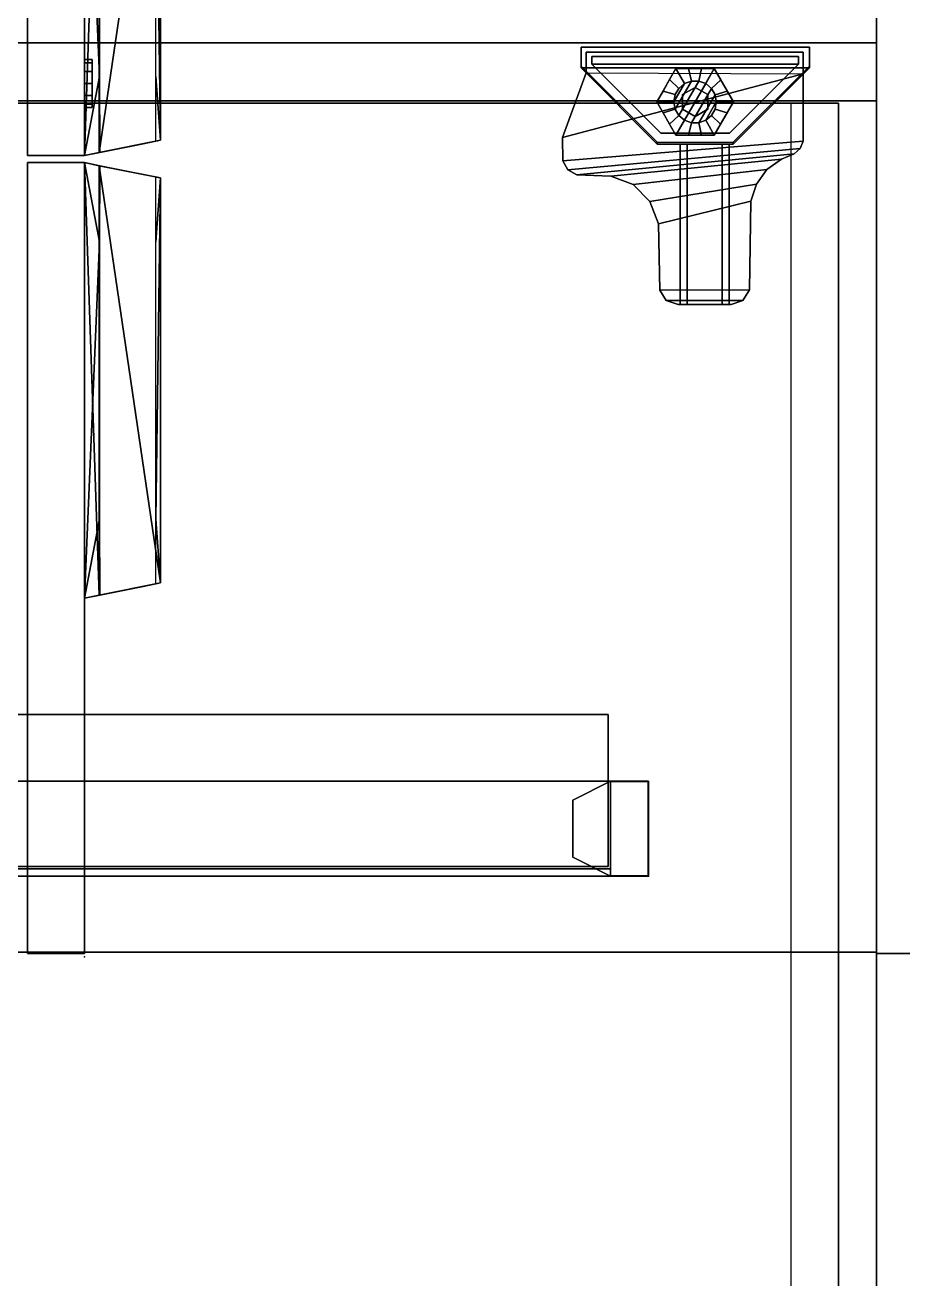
# Model space of a CAD drawing. Header units: inches. Extents: x 249 to 345, y -1454 to -1310.
# Drawn here: x 261.98 to 273.54, y -1398.45 to -1381.95 of the extents above; entities that cross this region are included whole.
import ezdxf

# ---------------------------------------------------------------- set-up
doc = ezdxf.new("R2010")
doc.units = ezdxf.units.IN
doc.header["$LTSCALE"] = 48
doc.header["$MEASUREMENT"] = 0
for name, color, linetype in [('A-FURN', 7, 'Continuous'), ('A-FURN-3-NODE', 7, 'Continuous'), ('A-FURN-3-STOR-DOOR-MDF', 253, 'Continuous'), ('A-FURN-3-STOR-HANDLE', 254, 'Continuous'), ('A-FURN-3-STOR-LCK', 4, 'Continuous'), ('A-FURN-ATTRIBUTE-T', 7, 'Continuous'), ('A-FURN-P-ACSY-T', 7, 'Continuous'), ('A-FURN-P-STOR-T', 6, 'Continuous'), ('A-FURN-P-WKSF-T', 1, 'Continuous'), ('AFIST-3-SHPT', 11, 'Continuous'), ('AFUST-3-CSLM', 13, 'Continuous'), ('AFUST-3-EDLM', 10, 'Continuous'), ('AFUST-3-FTPT', 11, 'Continuous'), ('AFUST-3-GDPT', 4, 'Continuous'), ('AFUST-3-TPLM', 15, 'Continuous'), ('AFUST-P', 6, 'Continuous'), ('AFUUS-P', 6, 'Continuous'), ('AFUWK-3-EDLM', 10, 'Continuous'), ('AFUWK-3-TPLM', 15, 'Continuous'), ('AFUWK-P', 1, 'Continuous'), ('AFUWS-3-CPPT', 11, 'Continuous'), ('AFUWS-3-LGPT', 9, 'Continuous'), ('AFUWS-P', 1, 'Continuous')]:
    doc.layers.add(name, color=color, linetype=linetype)
doc.styles.get("Standard").update_dxf_attribs({"font": 'archquik.shx'})

# ---------------------------------------------------------------- blocks, each defined once
blk = doc.blocks.new('3_ZDOC42ML')
at = {"layer": 'A-FURN-3-NODE'}
blk.add_point((0, -14), dxfattribs=at)
at = {"layer": 'AFUUS-P'}
blk.add_point((0, -14), dxfattribs=at)
at = {"layer": 'A-FURN-P-STOR-T', "flags": 1}
for tag, height in [('CAPTG', 2.5), ('CAPPN', 0.001), ('CAPMG', 0.001), ('CAPMC', 0.001), ('CAPQT', 0.001), ('CAPDH', 0.001), ('CAPGC', 0.001)]:
    blk.add_attdef(tag, (0, 0), '', height=height, dxfattribs=at)
at = {"layer": 'A-FURN-3-STOR-DOOR-MDF'}
mesh = blk.add_polyface(dxfattribs=at)
corners = [(10.453, -13.25, 48.75), (0.047, -13.25, 48.75), (0.047, -13.25, 63.75), (10.453, -13.25, 63.75), (10.453, -14, 63.75), (0.047, -14, 63.75), (0.047, -14, 48.75), (10.453, -14, 48.75)]
mesh.append_faces([[corners[k] for k in face] for face in [(0, 1, 2, 3), (4, 5, 6, 7), (3, 4, 7, 0), (5, 2, 1, 6), (6, 1, 0, 7), (2, 5, 4, 3)]])
mesh = blk.add_polyface(dxfattribs=at)
corners = [(20.953, -13.25, 48.75), (10.547, -13.25, 48.75), (10.547, -13.25, 63.75), (20.953, -13.25, 63.75), (20.953, -14, 63.75), (10.547, -14, 63.75), (10.547, -14, 48.75), (20.953, -14, 48.75)]
mesh.append_faces([[corners[k] for k in face] for face in [(0, 1, 2, 3), (4, 5, 6, 7), (3, 4, 7, 0), (5, 2, 1, 6), (6, 1, 0, 7), (2, 5, 4, 3)]])
at = {"layer": 'A-FURN-3-STOR-HANDLE'}
mesh = blk.add_polyface(dxfattribs=at)
corners = [(5.761, -14.199, 48.819), (4.721, -14, 48.816), (9.413, -14.199, 48.819), (4.762, -14.204, 48.819), (10.252, -15, 49.066), (4.922, -15, 49.066), (10.252, -15, 48.913), (4.922, -15, 48.913), (10.453, -14, 49.441), (10.413, -14.195, 49.437), (10.453, -14, 48.816), (10.302, -14.753, 48.951), (10.264, -14.94, 48.912), (10.359, -14.468, 48.931), (10.412, -14.204, 48.819), (4.91, -14.94, 48.912), (4.872, -14.753, 48.951), (4.721, -14, 49.441), (4.761, -14.195, 49.437), (4.815, -14.468, 48.931), (9.413, -14.94, 48.912), (5.761, -14.94, 48.912)]
mesh.append_faces([[corners[k] for k in face] for face in [(0, 1, 2, 2), (4, 11, 9, 9), (15, 5, 16, 16), (18, 16, 5, 5), (20, 6, 21, 21), (7, 21, 6, 6)]], dxfattribs={"vtx0": -1, "vtx1": -1, "vtx2": -1})
mesh.append_faces([[corners[k] for k in face] for face in [(4, 5, 6, 6), (8, 9, 10, 10), (6, 12, 4, 4), (7, 5, 15, 15), (17, 1, 18, 18), (12, 6, 20, 20), (15, 21, 7, 7), (17, 18, 8, 8), (18, 5, 9, 9)]], dxfattribs={"vtx1": -1, "vtx2": -1})
mesh.append_faces([[corners[k] for k in face] for face in [(12, 11, 4, 4), (11, 13, 9, 9), (13, 14, 9, 9), (14, 10, 9, 9), (1, 10, 2, 2), (1, 3, 18, 18), (3, 19, 18, 18), (19, 16, 18, 18)]], dxfattribs={"vtx1": -1, "vtx2": -1, "vtx3": -1})
mesh.append_faces([[corners[k] for k in face] for face in [(0, 3, 1, 1), (5, 7, 6, 6), (10, 14, 2, 2), (18, 9, 8, 8), (5, 4, 9, 9)]], dxfattribs={"vtx2": -1, "vtx3": -1})
mesh = blk.add_polyface(dxfattribs=at)
corners = [(10.547, -14, 49.441), (10.547, -14, 48.816), (10.587, -14.195, 49.437), (10.588, -14.204, 48.819), (10.641, -14.468, 48.931), (10.698, -14.753, 48.951), (16.079, -15, 49.066), (10.748, -15, 49.066), (16.079, -15, 48.913), (10.748, -15, 48.913), (10.736, -14.94, 48.912), (11.587, -14.199, 48.819), (16.238, -14.204, 48.819), (15.239, -14.199, 48.819), (16.278, -14, 48.816), (16.09, -14.94, 48.912), (16.128, -14.753, 48.951), (16.239, -14.195, 49.437), (16.185, -14.468, 48.931), (16.278, -14, 49.441), (11.587, -14.94, 48.912), (15.239, -14.94, 48.912)]
mesh.append_faces([[corners[k] for k in face] for face in [(2, 5, 7, 7), (10, 7, 5, 5), (11, 14, 13, 13), (6, 16, 17, 17)]], dxfattribs={"vtx0": -1, "vtx1": -1, "vtx2": -1})
mesh.append_faces([[corners[k] for k in face] for face in [(17, 12, 14, 14)]], dxfattribs={"vtx0": -1, "vtx2": -1, "vtx3": -1})
mesh.append_faces([[corners[k] for k in face] for face in [(0, 1, 2, 2), (6, 7, 8, 8), (9, 7, 10, 10), (3, 1, 11, 11), (12, 13, 14, 14), (8, 15, 6, 6), (19, 17, 14, 14), (10, 20, 9, 9), (15, 8, 21, 21), (19, 0, 17, 17), (17, 2, 6, 6)]], dxfattribs={"vtx1": -1, "vtx2": -1})
mesh.append_faces([[corners[k] for k in face] for face in [(1, 3, 2, 2), (3, 4, 2, 2), (4, 5, 2, 2), (1, 14, 11, 11), (15, 16, 6, 6), (16, 18, 17, 17), (18, 12, 17, 17), (20, 21, 9, 9), (8, 9, 21, 21)]], dxfattribs={"vtx1": -1, "vtx2": -1, "vtx3": -1})
mesh.append_faces([[corners[k] for k in face] for face in [(7, 9, 8, 8), (0, 2, 17, 17), (2, 7, 6, 6)]], dxfattribs={"vtx2": -1, "vtx3": -1})
at = {"layer": 'A-FURN-3-STOR-LCK'}
mesh = blk.add_polyface(dxfattribs=at)
corners = [(11.494, -14, 49.685), (11.652, -14, 49.727), (11.652, -14.1, 49.727), (11.494, -14.1, 49.685), (11.767, -14, 49.842), (11.809, -14, 50), (11.809, -14.1, 50), (11.767, -14.1, 49.842), (11.652, -14, 50.273), (11.494, -14, 50.315), (11.494, -14.1, 50.315), (11.652, -14.1, 50.273), (11.767, -14, 50.158), (11.767, -14.1, 50.158), (11.337, -14, 50.273), (11.221, -14, 50.158), (11.221, -14.1, 50.158), (11.337, -14.1, 50.273), (11.179, -14, 50), (11.221, -14, 49.842), (11.221, -14.1, 49.842), (11.179, -14.1, 50), (11.337, -14, 49.727), (11.337, -14.1, 49.727)]
mesh.append_faces([[corners[k] for k in face] for face in [(0, 1, 2, 3), (4, 5, 6, 7), (1, 4, 7, 2), (8, 9, 10, 11), (12, 8, 11, 13), (5, 12, 13, 6), (14, 15, 16, 17), (18, 19, 20, 21), (19, 22, 23, 20), (15, 18, 21, 16), (22, 0, 3, 23), (9, 14, 17, 10)]])
mesh.append_faces([[corners[k] for k in face] for face in [(7, 6, 16, 21), (2, 7, 21, 20), (6, 13, 17, 16)]], dxfattribs={"vtx1": -1, "vtx3": -1})
mesh.append_faces([[corners[k] for k in face] for face in [(20, 23, 3, 2), (13, 11, 10, 17)]], dxfattribs={"vtx3": -1})
blk = doc.blocks.new('3_T53072S')
at = {"layer": 'AFUWK-P'}
blk.add_point((72, 0), dxfattribs=at)
at = {"layer": 'A-FURN-P-WKSF-T', "flags": 1}
for tag, height in [('CAPTG', 2.5), ('CAPPN', 0.001), ('CAPMG', 0.001), ('CAPMC', 0.001), ('CAPQT', 0.001), ('CAPDH', 0.001), ('CAPGC', 0.001)]:
    blk.add_attdef(tag, (0, 0), '', height=height, dxfattribs=at)
at = {"layer": 'AFUWK-3-EDLM'}
mesh = blk.add_polyface(dxfattribs=at)
corners = [(0, 0, 28.25), (72, 0, 28.25), (72, 0, 29.5), (0, 0, 29.5), (72, -30, 28.25), (72, -30, 29.5), (0, -30, 28.25), (0, -30, 29.5)]
mesh.append_faces([[corners[k] for k in face] for face in [(0, 1, 2, 3), (1, 4, 5, 2), (4, 6, 7, 5), (6, 0, 3, 7)]])
at = {"layer": 'AFUWK-3-TPLM'}
mesh = blk.add_polyface(dxfattribs=at)
corners = [(72, -30, 28.25), (72, 0, 28.25), (0, 0, 28.25), (0, -30, 28.25)]
mesh.append_faces([[corners[k] for k in face] for face in [(0, 1, 2, 3)]])
mesh = blk.add_polyface(dxfattribs=at)
corners = [(72, -30, 29.5), (72, 0, 29.5), (0, 0, 29.5), (0, -30, 29.5)]
mesh.append_faces([[corners[k] for k in face] for face in [(0, 1, 2, 3)]])
blk = doc.blocks.new('3KL243624A')
at = {"layer": 'AFUST-P'}
blk.add_point((36, 0), dxfattribs=at)
at = {"layer": 'AFIST-3-SHPT'}
mesh = blk.add_polyface(dxfattribs=at)
corners = [(0.796, 0.502, 17.204), (0.796, 0.502, 16.704), (35.206, 0.502, 16.704), (35.206, 0.502, 17.204), (35.206, 1.123, 16.704), (0.796, 1.123, 16.704), (0.796, 22.621, 17.204), (35.206, 22.621, 17.204), (35.206, 22.621, 16.704), (0.796, 22.621, 16.704), (0.796, 21.999, 16.704), (35.206, 21.999, 16.704)]
mesh.append_faces([[corners[k] for k in face] for face in [(0, 1, 2, 3), (1, 5, 4, 2), (6, 0, 3, 7), (7, 8, 9, 6), (8, 11, 10, 9)]])
mesh = blk.add_polyface(dxfattribs=at)
corners = [(35.206, 1.813, 16.829), (35.206, 1.813, 16.992), (35.206, 0.567, 17.204), (35.206, 0.567, 16.829), (35.206, 22.555, 16.829), (35.206, 22.555, 17.204), (35.206, 21.309, 16.992), (35.206, 21.309, 16.829), (35.206, 20.967, 16.829), (35.206, 20.967, 16.992), (35.206, 3.045, 16.992), (35.206, 3.045, 16.829)]
mesh.append_faces([[corners[k] for k in face] for face in [(6, 5, 9, 9), (2, 10, 9, 5), (10, 2, 1, 1)]], dxfattribs={"vtx0": -1, "vtx1": -1, "vtx2": -1})
mesh.append_faces([[corners[k] for k in face] for face in [(0, 1, 2, 3), (4, 5, 6, 7), (8, 9, 10, 11)]], dxfattribs={"vtx1": -1})
at = {"layer": 'AFUST-3-CSLM'}
mesh = blk.add_polyface(dxfattribs=at)
corners = [(0.765, 0, 4.704), (0.765, 23.175, 4.704), (35.235, 23.175, 4.704), (35.235, 0, 4.704), (36, 0, 22.127), (36, 24, 22.127), (36, 24, 3.939), (36, 0, 3.939), (35.235, 24, 22.127), (35.235, 0, 22.127), (35.235, 0, 3.939), (35.235, 24, 3.939), (35.235, 23.175, 3.939), (0.765, 23.175, 3.939), (0.765, 23.175, 22.127), (35.235, 23.175, 22.127), (35.235, 23.94, 22.127), (0.765, 23.94, 22.127), (0.765, 23.94, 3.939), (35.235, 23.94, 3.939), (0, 0, 3.939), (0, 24, 3.939), (0, 24, 22.127), (0, 0, 22.127), (0.765, 0, 22.127), (0.765, 24, 22.127), (0.765, 24, 3.939), (0.765, 0, 3.939)]
mesh.append_faces([[corners[k] for k in face] for face in [(0, 1, 2, 3), (4, 5, 6, 7), (8, 9, 4, 5), (10, 11, 8, 9), (6, 7, 10, 11), (4, 9, 10, 7), (6, 11, 8, 5), (15, 14, 13, 12), (14, 15, 16, 17), (19, 18, 17, 16), (18, 19, 12, 13), (12, 19, 16, 15), (14, 17, 18, 13), (12, 10, 3, 2), (20, 21, 22, 23), (22, 23, 24, 25), (24, 25, 26, 27), (26, 27, 20, 21), (20, 27, 24, 23), (10, 12, 13, 27), (1, 0, 27, 13), (3, 10, 27, 0), (21, 26, 25, 22)]])
at = {"layer": 'AFUST-3-EDLM'}
mesh = blk.add_polyface(dxfattribs=at)
corners = [(0, 24, 22.892), (0, 24, 22.127), (0, 0, 22.127), (0, 0, 22.892), (36, 0, 22.892), (36, 0, 22.127), (36, 24, 22.127), (36, 24, 22.892)]
mesh.append_faces([[corners[k] for k in face] for face in [(0, 1, 2, 3), (5, 4, 3, 2), (4, 5, 6, 7), (1, 0, 7, 6)]])
at = {"layer": 'AFUST-3-TPLM'}
mesh = blk.add_polyface(dxfattribs=at)
corners = [(0, 24, 22.892), (0, 0, 22.892), (36, 0, 22.892), (36, 24, 22.892)]
mesh.append_faces([[corners[k] for k in face] for face in [(0, 1, 2, 3)]])
mesh = blk.add_polyface(dxfattribs=at)
corners = [(0, 24, 22.127), (0, 0, 22.127), (36, 0, 22.127), (36, 24, 22.127)]
mesh.append_faces([[corners[k] for k in face] for face in [(0, 1, 2, 3)]])
blk = doc.blocks.new('336X24_ZF')
at = {"layer": 'AFUST-3-FTPT'}
mesh = blk.add_polyface(dxfattribs=at)
corners = [(35.59, 0.964, 4.001), (35.59, 0.964, 3.939), (35.877, 0.964, 3.939), (35.877, 0.964, 4.001), (35.877, 3.822, 3.939), (35.877, 3.822, 4.001), (35.605, 3.822, 4.001), (35.605, 3.822, 3.939), (35.605, 3.822, 3.841), (34.754, 4.132, 4.001), (34.754, 4.132, 3.841), (34.445, 4.129, 3.841), (34.445, 4.129, 4.001), (34.263, 3.946, 3.841), (34.263, 3.946, 4.001), (34.245, 3.497, 4.001), (34.245, 3.497, 3.841), (34.469, 1.252, 4.001), (34.469, 1.252, 3.841), (34.537, 1.086, 3.841), (34.537, 1.086, 4.001), (34.609, 1.006, 3.841), (34.609, 1.006, 4.001), (34.707, 0.964, 3.841), (34.707, 0.964, 4.001), (33.618, 2.872, 4.001), (33.618, 2.872, 3.841), (32.745, 2.854, 3.841), (32.745, 2.854, 4.001), (32.747, 1.67, 4.001), (32.747, 1.67, 3.841), (33.916, 1.653, 3.841), (33.916, 1.653, 4.001), (32.555, 2.612, 4.001), (32.555, 2.612, 3.841), (32.555, 1.912, 3.841), (32.555, 1.912, 4.001), (32.609, 1.758, 3.841), (32.609, 1.758, 4.001), (32.608, 2.767, 3.841), (32.608, 2.767, 4.001), (34.14, 1.581, 3.841), (34.14, 1.581, 4.001), (34.33, 1.443, 3.841), (34.33, 1.443, 4.001), (33.912, 2.982, 3.841), (33.912, 2.982, 4.001), (34.134, 3.204, 3.841), (34.134, 3.204, 4.001), (34.328, 4.064, 3.841), (34.328, 4.064, 4.001), (35.59, 0.964, 3.841)]
mesh.append_faces([[corners[k] for k in face] for face in [(4, 5, 3, 2), (5, 4, 7, 6), (10, 9, 6, 8), (9, 10, 11, 12), (16, 15, 14, 13), (17, 18, 19, 20), (25, 26, 27, 28), (29, 30, 31, 32), (33, 34, 35, 36)]])
mesh.append_faces([[corners[k] for k in face] for face in [(0, 1, 2, 3), (21, 22, 20, 19), (37, 38, 36, 35), (39, 40, 28, 27), (41, 42, 32, 31), (47, 48, 15, 16), (49, 50, 12, 11), (39, 37, 35, 34)]], dxfattribs={"vtx0": -1})
mesh.append_faces([[corners[k] for k in face] for face in [(43, 44, 42, 41), (45, 46, 48, 47), (27, 30, 37, 39), (31, 26, 45, 41), (41, 45, 47, 43), (43, 47, 16, 18), (26, 31, 30, 27), (21, 49, 11, 23), (19, 13, 49, 21), (23, 11, 10, 51)]], dxfattribs={"vtx0": -1, "vtx2": -1})
mesh.append_faces([[corners[k] for k in face] for face in [(8, 51, 10, 10)]], dxfattribs={"vtx1": -1, "vtx2": -1})
mesh.append_faces([[corners[k] for k in face] for face in [(0, 24, 1, 1)]], dxfattribs={"vtx1": -1, "vtx2": -1, "vtx3": -1})
mesh.append_faces([[corners[k] for k in face] for face in [(19, 18, 16, 13)]], dxfattribs={"vtx1": -1, "vtx3": -1})
mesh.append_faces([[corners[k] for k in face] for face in [(23, 24, 22, 21), (30, 29, 38, 37), (34, 33, 40, 39), (18, 17, 44, 43), (26, 25, 46, 45), (13, 14, 50, 49)]], dxfattribs={"vtx2": -1})
mesh.append_faces([[corners[k] for k in face] for face in [(24, 23, 51, 1)]], dxfattribs={"vtx3": -1})
mesh = blk.add_polyface(dxfattribs=at)
corners = [(35.669, 0.884, 3.939), (35.694, 0.884, 0.541), (35.94, 0.884, 0.541), (35.94, 0.884, 3.939), (34.691, 1.888, 0.541), (34.666, 1.888, 3.939), (34.666, 2.887, 3.939), (34.691, 2.887, 0.541), (35.694, 3.887, 0.541), (35.669, 3.887, 3.939), (35.94, 3.887, 3.939), (35.94, 3.887, 0.541)]
mesh.append_faces([[corners[k] for k in face] for face in [(0, 1, 2, 3), (1, 0, 5, 4), (6, 7, 4, 5), (7, 6, 9, 8), (10, 11, 8, 9), (11, 10, 3, 2)]])
mesh.append_faces([[corners[k] for k in face] for face in [(10, 9, 0, 3)]], dxfattribs={"vtx1": -1})
mesh.append_faces([[corners[k] for k in face] for face in [(9, 6, 5, 0)]], dxfattribs={"vtx3": -1})
mesh = blk.add_polyface(dxfattribs=at)
corners = [(35.717, 1.028, 2.452), (35.717, 1.028, 0.217), (35.818, 1.028, 0.217), (35.818, 1.028, 2.452), (34.811, 1.934, 0.217), (34.811, 1.934, 2.452), (34.811, 2.841, 2.452), (34.811, 2.841, 0.217), (35.717, 3.747, 0.217), (35.717, 3.747, 2.452), (35.818, 3.747, 2.452), (35.818, 3.747, 0.217)]
mesh.append_faces([[corners[k] for k in face] for face in [(0, 1, 2, 3), (1, 0, 5, 4), (6, 7, 4, 5), (7, 6, 9, 8), (10, 11, 8, 9), (11, 10, 3, 2)]])
mesh.append_faces([[corners[k] for k in face] for face in [(1, 8, 11, 2), (8, 1, 4, 7)]], dxfattribs={"vtx0": -1})
mesh = blk.add_polyface(dxfattribs=at)
corners = [(32.555, 2.491, 3.841), (32.555, 2.584, 3.841), (32.555, 2.584, 3.716), (32.555, 2.491, 3.716), (34.67, 2.491, 3.344), (34.67, 2.584, 3.344), (34.666, 2.491, 3.841), (34.666, 2.584, 3.841)]
mesh.append_faces([[corners[k] for k in face] for face in [(0, 1, 2, 3), (5, 4, 3, 2), (0, 3, 4, 6), (7, 5, 2, 1)]])
mesh = blk.add_polyface(dxfattribs=at)
corners = [(32.555, 1.941, 3.841), (32.555, 2.034, 3.841), (32.555, 2.034, 3.716), (32.555, 1.941, 3.716), (34.67, 1.941, 3.344), (34.67, 2.034, 3.344), (34.666, 1.941, 3.841), (34.666, 2.034, 3.841)]
mesh.append_faces([[corners[k] for k in face] for face in [(0, 1, 2, 3), (5, 4, 3, 2), (0, 3, 4, 6), (7, 5, 2, 1)]])
at = {"layer": 'AFUST-3-GDPT'}
mesh = blk.add_polyface(dxfattribs=at)
corners = [(35.514, 2.051, 0.054), (35.4, 2.174), (35.462, 2.248), (35.659, 2.135, 0.097), (35.365, 1.965, 0.055), (35.316, 2.126), (35.221, 1.882, 0.1), (35.221, 2.109), (35.077, 1.965, 0.052), (35.126, 2.126), (34.927, 2.052, 0.051), (35.042, 2.174), (34.784, 2.135, 0.096), (34.98, 2.248), (34.784, 2.302, 0.053), (34.947, 2.339), (34.784, 2.474, 0.053), (34.947, 2.436), (34.784, 2.64, 0.097), (34.98, 2.527), (35.659, 2.135, 0.217), (35.221, 1.882, 0.217), (34.784, 2.135, 0.217), (34.784, 2.64, 0.217), (35.495, 2.339), (35.659, 2.302, 0.054), (35.496, 2.436), (35.659, 2.474, 0.055), (35.463, 2.527), (35.659, 2.64, 0.1), (35.4, 2.601), (35.515, 2.723, 0.052), (35.317, 2.65), (35.365, 2.81, 0.051), (35.221, 2.666), (35.221, 2.893, 0.096), (35.126, 2.65), (35.076, 2.809, 0.053), (35.042, 2.601), (34.928, 2.723, 0.053), (35.659, 2.64, 0.217), (35.221, 2.893, 0.217)]
mesh.append_faces([[corners[k] for k in face] for face in [(0, 1, 2, 3), (8, 9, 7, 6), (14, 15, 13, 12), (27, 26, 28, 29), (33, 32, 34, 35), (39, 38, 19, 18), (28, 34, 32, 30)]], dxfattribs={"vtx0": -1})
mesh.append_faces([[corners[k] for k in face] for face in [(4, 5, 1, 0), (10, 11, 9, 8), (16, 17, 15, 14), (20, 0, 3, 3), (21, 4, 0, 20), (4, 21, 6, 6), (22, 10, 8, 21), (10, 22, 12, 12), (23, 16, 14, 22), (16, 23, 18, 18), (19, 2, 1, 17), (5, 15, 17, 1), (15, 5, 7, 13), (25, 24, 26, 27), (31, 30, 32, 33), (37, 36, 38, 39), (20, 25, 27, 40), (40, 31, 33, 41), (41, 33, 35, 35), (41, 37, 39, 23), (23, 39, 18, 18), (38, 24, 2, 19), (24, 38, 36, 26), (34, 28, 26, 36)]], dxfattribs={"vtx0": -1, "vtx2": -1})
mesh.append_faces([[corners[k] for k in face] for face in [(6, 21, 8, 8), (12, 22, 14, 14)]], dxfattribs={"vtx1": -1, "vtx2": -1})
mesh.append_faces([[corners[k] for k in face] for face in [(6, 7, 5, 4), (12, 13, 11, 10), (18, 19, 17, 16), (9, 11, 13, 7), (3, 2, 24, 25), (29, 28, 30, 31), (35, 34, 36, 37)]], dxfattribs={"vtx2": -1})
mesh.append_faces([[corners[k] for k in face] for face in [(20, 3, 25, 25), (27, 29, 40, 40), (40, 29, 31, 31), (41, 35, 37, 37)]], dxfattribs={"vtx2": -1, "vtx3": -1})
mesh.append_faces([[corners[k] for k in face] for face in [(23, 22, 21, 20), (20, 40, 41, 23)]], dxfattribs={"vtx3": -1})
mesh = blk.add_polyface(dxfattribs=at)
corners = [(35.125, 2.553, 0.217), (35.125, 2.553, 1.217), (35.03, 2.387, 1.217), (35.03, 2.387, 0.217), (35.317, 2.553, 0.217), (35.317, 2.553, 1.217), (35.412, 2.387, 0.217), (35.412, 2.387, 1.217), (35.317, 2.222, 0.217), (35.317, 2.222, 1.217), (35.125, 2.222, 0.217), (35.125, 2.222, 1.217)]
mesh.append_faces([[corners[k] for k in face] for face in [(0, 1, 2, 3), (4, 5, 1, 0), (6, 7, 5, 4), (8, 9, 7, 6), (10, 11, 9, 8), (3, 2, 11, 10)]])
blk = doc.blocks.new('KL243624A_THREEDVIEW_INVFOOT_____INVFOOT_____.ZF')
at = {"layer": 'A-FURN'}
blk.add_blockref('336X24_ZF', (0, 0), dxfattribs=at)
blk = doc.blocks.new('3_KL243624A_____XI_____XO_____INVFOOT_____-ZF')
at = {"layer": 'A-FURN'}
for name in ['3KL243624A', 'KL243624A_THREEDVIEW_INVFOOT_____INVFOOT_____.ZF']:
    blk.add_blockref(name, (0, 0), dxfattribs=at)
at = {"layer": 'A-FURN-ATTRIBUTE-T'}
blk.add_attdef('CAPTG', (0, 1), '', height=2.5, dxfattribs=at)
at = {"layer": 'A-FURN-ATTRIBUTE-T', "flags": 1}
for tag in ['CAPPN', 'CAPMG', 'CAPMC', 'CAPQT', 'CAPDH']:
    blk.add_attdef(tag, (0, 0), '', height=0.001, dxfattribs=at)
blk = doc.blocks.new('3_T52484S')
at = {"layer": 'AFUWK-P'}
for p in [(0, -24), (7.5, -24), (8.75, -24)]:
    blk.add_point(p, dxfattribs=at)
at = {"layer": 'A-FURN-P-WKSF-T', "flags": 1}
for tag, height in [('CAPTG', 2.5), ('CAPPN', 0.001), ('CAPMG', 0.001), ('CAPMC', 0.001), ('CAPQT', 0.001), ('CAPDH', 0.001), ('CAPGC', 0.001)]:
    blk.add_attdef(tag, (0, 0), '', height=height, dxfattribs=at)
at = {"layer": 'AFUWK-3-EDLM'}
mesh = blk.add_polyface(dxfattribs=at)
corners = [(0, 0, 28.25), (84, 0, 28.25), (84, 0, 29.5), (0, 0, 29.5), (84, -24, 28.25), (84, -24, 29.5), (0, -24, 28.25), (0, -24, 29.5)]
mesh.append_faces([[corners[k] for k in face] for face in [(0, 1, 2, 3), (1, 4, 5, 2), (4, 6, 7, 5), (6, 0, 3, 7)]])
at = {"layer": 'AFUWK-3-TPLM'}
mesh = blk.add_polyface(dxfattribs=at)
corners = [(84, -24, 28.25), (84, 0, 28.25), (0, 0, 28.25), (0, -24, 28.25)]
mesh.append_faces([[corners[k] for k in face] for face in [(0, 1, 2, 3)]])
mesh = blk.add_polyface(dxfattribs=at)
corners = [(84, -24, 29.5), (84, 0, 29.5), (0, 0, 29.5), (0, -24, 29.5)]
mesh.append_faces([[corners[k] for k in face] for face in [(0, 1, 2, 3)]])
blk = doc.blocks.new('3_K6SS0518')
at = {"layer": 'AFUWS-P'}
for p in [(0, 0), (0, -18)]:
    blk.add_point(p, dxfattribs=at)
at = {"layer": 'A-FURN-P-ACSY-T', "flags": 1}
for tag, height in [('CAPTG', 2.5), ('CAPPN', 0.001), ('CAPMG', 0.001), ('CAPMC', 0.001), ('CAPQT', 0.001), ('CAPDH', 0.001), ('CAPGC', 0.001)]:
    blk.add_attdef(tag, (0, 0), '', height=height, dxfattribs=at)
at = {"layer": 'AFUWS-3-CPPT'}
mesh = blk.add_polyface(dxfattribs=at)
corners = [(0.004, -0.004, 28.25), (0, 0, 27.75), (0, -0.5, 27.75), (0.004, -0.5, 28.25), (1.25, 0, 27.75), (1.246, -0.004, 28.25), (1.246, -0.5, 28.25), (1.25, -0.5, 27.75)]
mesh.append_faces([[corners[k] for k in face] for face in [(0, 1, 2, 3), (1, 0, 5, 4), (6, 7, 4, 5), (7, 6, 3, 2), (1, 4, 7, 2), (6, 5, 0, 3)]])
mesh = blk.add_polyface(dxfattribs=at)
corners = [(0.004, -0.5, 23.055), (0, -0.5, 23.555), (0, 0, 23.555), (0.004, -0.004, 23.055), (1.246, -0.004, 23.055), (1.25, 0, 23.555), (1.25, -0.5, 23.555), (1.246, -0.5, 23.055)]
mesh.append_faces([[corners[k] for k in face] for face in [(0, 1, 2, 3), (5, 4, 3, 2), (4, 5, 6, 7), (1, 0, 7, 6), (1, 6, 5, 2), (0, 3, 4, 7)]])
mesh = blk.add_polyface(dxfattribs=at)
corners = [(0.004, -17.5, 28.25), (0, -17.5, 27.75), (0, -18, 27.75), (0.004, -17.996, 28.25), (1.246, -17.996, 28.25), (1.25, -18, 27.75), (1.25, -17.5, 27.75), (1.246, -17.5, 28.25)]
mesh.append_faces([[corners[k] for k in face] for face in [(0, 1, 2, 3), (5, 4, 3, 2), (4, 5, 6, 7), (1, 0, 7, 6), (1, 6, 5, 2), (0, 3, 4, 7)]])
mesh = blk.add_polyface(dxfattribs=at)
corners = [(0.004, -17.996, 23.055), (0, -18, 23.555), (0, -17.5, 23.555), (0.004, -17.5, 23.055), (1.25, -18, 23.555), (1.246, -17.996, 23.055), (1.246, -17.5, 23.055), (1.25, -17.5, 23.555)]
mesh.append_faces([[corners[k] for k in face] for face in [(0, 1, 2, 3), (1, 0, 5, 4), (6, 7, 4, 5), (7, 6, 3, 2), (1, 4, 7, 2), (6, 5, 0, 3)]])
at = {"layer": 'AFUWS-3-LGPT'}
mesh = blk.add_polyface(dxfattribs=at)
corners = [(0, -18, 27.75), (0, -18, 23.555), (1.25, -18, 23.555), (1.25, -18, 27.75), (1.25, -17.5, 27.75), (1.25, -17.5, 23.555), (1.001, -17.001, 23.555), (1.001, -17.001, 27.75), (0.25, -17.001, 27.75), (0.25, -17.001, 23.555), (0, -17.5, 23.555), (0, -17.5, 27.75), (1.25, 0, 27.75), (1.25, 0, 23.555), (0, 0, 23.555), (0, 0, 27.75), (1.25, -0.5, 23.555), (1.25, -0.5, 27.75), (1.001, -0.999, 27.75), (1.001, -0.999, 23.555), (0.25, -0.999, 23.555), (0.25, -0.999, 27.75), (0, -0.5, 27.75), (0, -0.5, 23.555), (0, -17.5, 23.055), (0, -0.5, 23.055), (1.25, -0.5, 23.055), (1.25, -17.5, 23.055), (0, -0.5, 28.25), (0, -17.5, 28.25), (1.25, -17.5, 28.15), (1.25, -0.5, 28.15), (0.099, -0.5, 28.15), (0.099, -17.5, 28.15), (0.099, -17.5, 28.25), (0.099, -0.5, 28.25), (0, -0.5, 28.15), (0, -17.5, 28.15)]
mesh.append_faces([[corners[k] for k in face] for face in [(0, 1, 2, 3), (5, 4, 3, 2), (4, 5, 6, 7), (9, 8, 7, 6), (8, 9, 10, 11), (1, 0, 11, 10), (12, 13, 14, 15), (16, 17, 12, 13), (18, 19, 16, 17), (20, 21, 18, 19), (22, 23, 20, 21), (14, 15, 22, 23), (24, 10, 23, 25), (5, 16, 23, 10), (26, 27, 5, 16), (24, 25, 26, 27), (28, 22, 11, 29), (11, 22, 17, 4), (17, 4, 30, 31), (30, 31, 32, 33), (32, 33, 34, 35), (34, 35, 28, 29), (16, 26, 25, 23), (10, 24, 27, 5)]])
mesh.append_faces([[corners[k] for k in face] for face in [(36, 31, 17, 22), (32, 36, 28, 35), (37, 30, 4, 11), (33, 37, 29, 34)]], dxfattribs={"vtx0": -1})
mesh = blk.add_polyface(dxfattribs=at)
corners = [(2.131, -0.531, 28.25), (2.131, -0.531, 28.15), (0.13, -0.531, 28.15), (0.13, -0.531, 28.25), (2.131, -17.469, 28.15), (2.131, -17.469, 28.25), (0.13, -17.469, 28.25), (0.13, -17.469, 28.15)]
mesh.append_faces([[corners[k] for k in face] for face in [(0, 1, 2, 3), (1, 0, 5, 4), (6, 7, 4, 5), (7, 6, 3, 2)]])
mesh.append_faces([[corners[k] for k in face] for face in [(6, 5, 0, 3), (2, 1, 4, 7)]], dxfattribs={"vtx1": -1})

msp = doc.modelspace()

# ---------------------------------------------------------------- block references
at = {"layer": 'A-FURN'}
for name, p, rotation in [('3_T52484S', (249.189, -1394.15), 90), ('3_ZDOC42ML', (248.762, -1394.212, 0.098), 90), ('3_T53072S', (345.189, -1394.165), 180), ('3_KL243624A_____XI_____XO_____INVFOOT_____-ZF', (273.189, -1418.181), 90), ('3_K6SS0518', (252.189, -1393.15), 90)]:
    msp.add_blockref(name, p, dxfattribs=dict(at, rotation=rotation))

doc.saveas('drawing.dxf')
